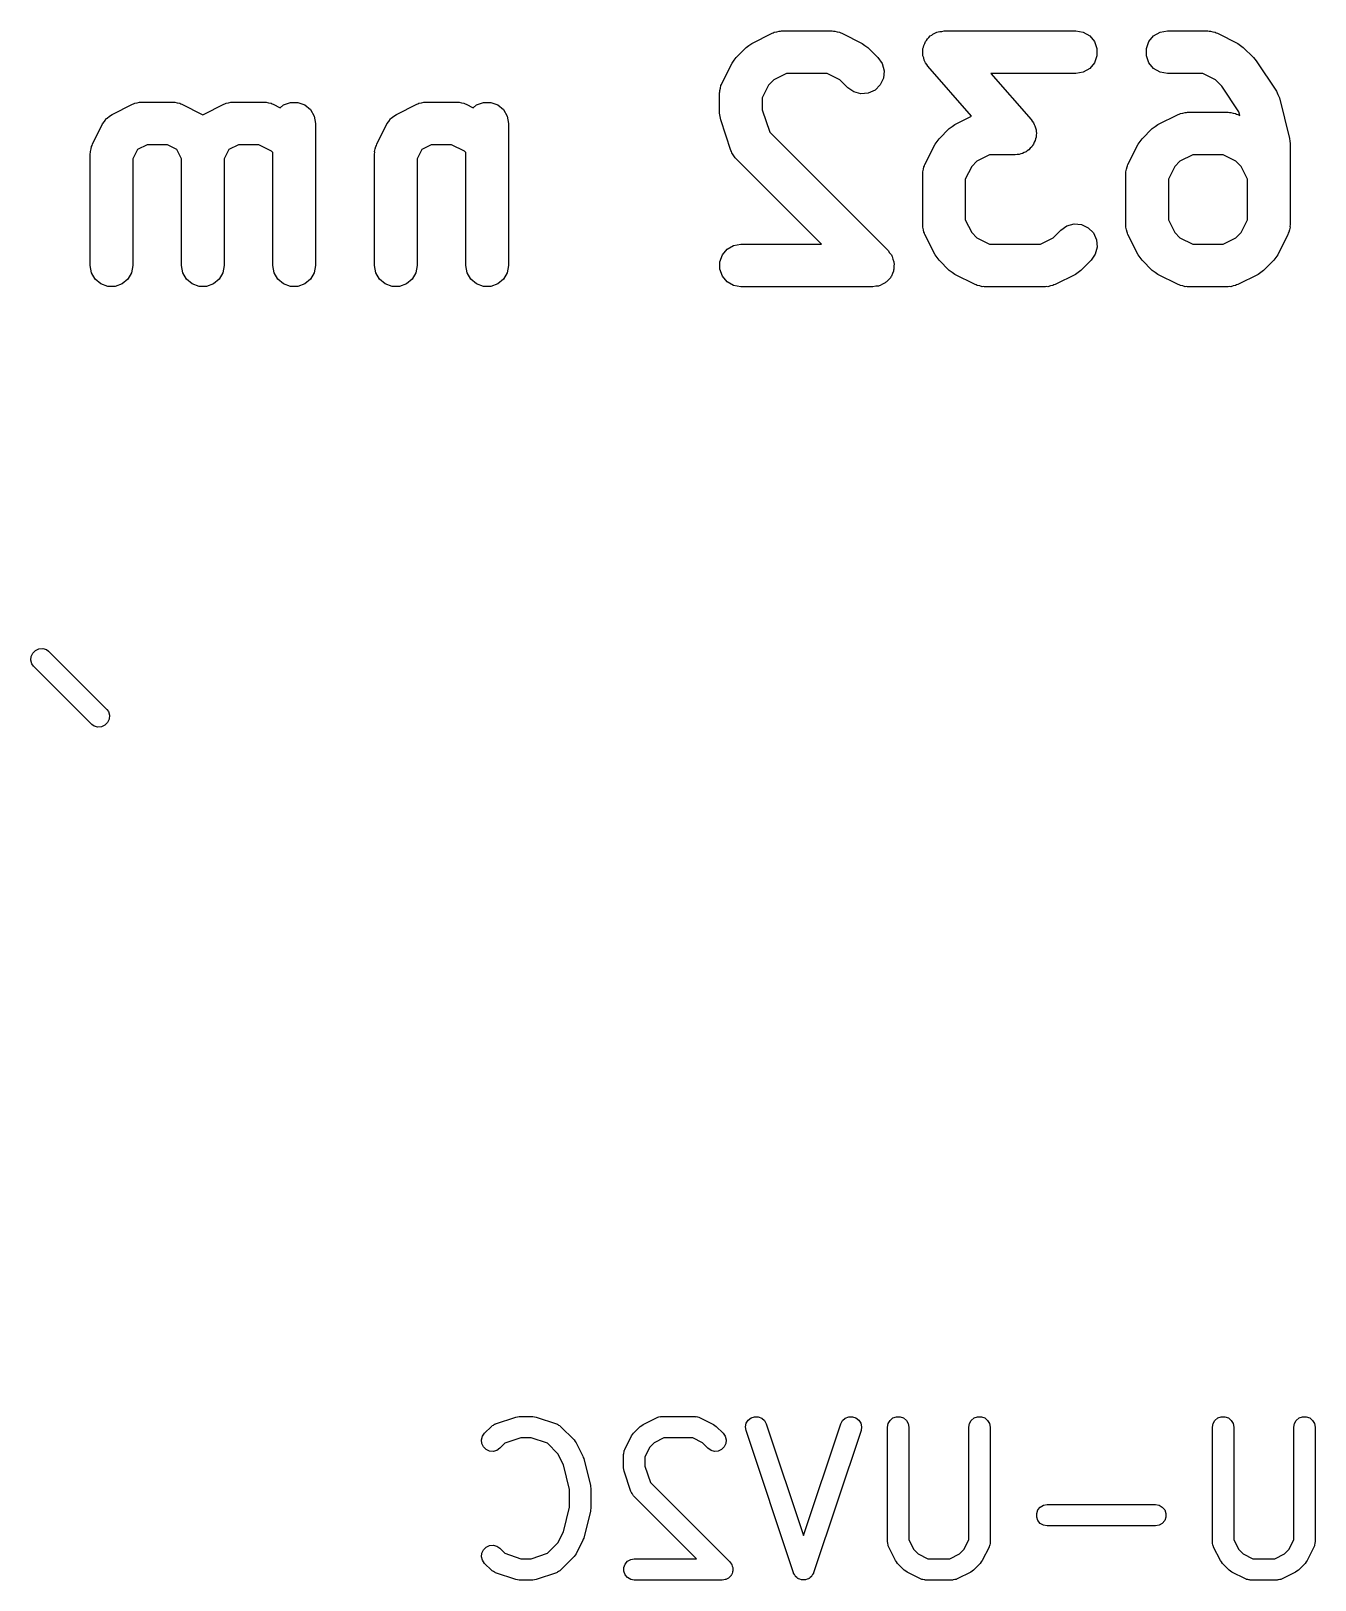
# Model space of a CAD drawing. Extents: x 0.6 to 53.4, y 0.6 to 44.7.
# Drawn here: x 31.82 to 40.86, y 12.67 to 23.57 of the extents above; entities that cross this region are included whole.
import ezdxf

# ---------------------------------------------------------------- set-up
doc = ezdxf.new("R2010")
doc.units = 0
doc.header["$MEASUREMENT"] = 0
doc.layers.add('BLACK', color=7, linetype='CONTINUOUS')

msp = doc.modelspace()

# ---------------------------------------------------------------- linework, layer by layer
at = {"layer": 'BLACK', "linetype": 'CONTINUOUS'}
for p, q in [((36.8951, 23.4842), (37.0379, 23.5556)), ((37.0379, 23.5556), (37.0462, 23.5581)), ((37.0462, 23.5581), (37.0537, 23.5624)), ((37.0537, 23.5624), (37.071, 23.5654)), ((37.071, 23.5654), (37.0878, 23.5704)), ((37.0878, 23.5704), (37.0965, 23.5699)), ((37.0965, 23.5699), (37.105, 23.5714)), ((37.105, 23.5714), (37.4621, 23.5714)), ((37.4621, 23.5714), (37.4707, 23.5699)), ((37.4707, 23.5699), (37.4793, 23.5704)), ((37.4793, 23.5704), (37.4961, 23.5654)), ((37.4961, 23.5654), (37.5134, 23.5624)), ((37.5134, 23.5624), (37.5209, 23.5581)), ((37.5209, 23.5581), (37.5292, 23.5556)), ((37.5292, 23.5556), (37.6721, 23.4842)), ((38.1514, 23.5363), (38.1615, 23.5421)), ((38.1615, 23.5421), (38.1702, 23.5498)), ((38.1702, 23.5498), (38.1839, 23.5551)), ((38.1839, 23.5551), (38.1966, 23.5624)), ((38.1966, 23.5624), (38.208, 23.5644)), ((38.208, 23.5644), (38.2188, 23.5686)), ((38.2188, 23.5686), (38.2334, 23.5689)), ((38.2334, 23.5689), (38.2479, 23.5714)), ((38.2479, 23.5714), (39.1764, 23.5714)), ((39.1764, 23.5714), (39.2277, 23.5624)), ((39.2277, 23.5624), (39.2728, 23.5363)), ((39.7229, 23.5363), (39.768, 23.5624)), ((39.768, 23.5624), (39.8193, 23.5714)), ((39.8193, 23.5714), (40.105, 23.5714)), ((40.105, 23.5714), (40.1135, 23.5699)), ((40.1135, 23.5699), (40.1221, 23.5704)), ((40.1221, 23.5704), (40.139, 23.5654)), ((40.139, 23.5654), (40.1563, 23.5624)), ((40.1563, 23.5624), (40.1638, 23.5581)), ((40.1638, 23.5581), (40.1721, 23.5556)), ((40.1721, 23.5556), (40.3149, 23.4842)), ((36.7846, 23.3846), (36.8561, 23.4561)), ((36.8561, 23.4561), (36.8758, 23.4698)), ((36.8758, 23.4698), (36.8951, 23.4842)), ((37.6721, 23.4842), (37.6914, 23.4698)), ((37.6914, 23.4698), (37.7111, 23.4561)), ((37.7111, 23.4561), (37.7825, 23.3846)), ((38.0979, 23.4183), (38.1001, 23.4328)), ((38.1001, 23.4475), (38.1041, 23.4584)), ((38.1001, 23.4328), (38.1001, 23.4475)), ((38.1041, 23.4584), (38.1059, 23.4698)), ((38.1059, 23.4698), (38.1129, 23.4827)), ((38.1129, 23.4827), (38.118, 23.4964)), ((38.118, 23.4964), (38.1254, 23.5053)), ((38.1254, 23.5053), (38.131, 23.5154)), ((38.131, 23.5154), (38.142, 23.5251)), ((38.142, 23.5251), (38.1514, 23.5363)), ((39.2728, 23.5363), (39.3063, 23.4964)), ((39.3063, 23.4964), (39.3241, 23.4475)), ((39.3241, 23.4475), (39.3241, 23.3954)), ((39.6716, 23.4475), (39.6894, 23.4964)), ((39.6716, 23.3954), (39.6716, 23.4475)), ((39.6894, 23.4964), (39.7229, 23.5363)), ((40.3149, 23.4842), (40.3342, 23.4699)), ((40.3342, 23.4699), (40.3539, 23.4561)), ((40.3539, 23.4561), (40.4254, 23.3846)), ((36.6851, 23.2028), (36.7565, 23.3457)), ((36.7565, 23.3457), (36.7709, 23.3649)), ((36.7709, 23.3649), (36.7846, 23.3846)), ((37.7825, 23.3846), (37.8124, 23.342)), ((37.8124, 23.342), (37.8259, 23.2916)), ((38.1001, 23.407), (38.0979, 23.4183)), ((38.1001, 23.3954), (38.1001, 23.407)), ((38.1051, 23.3816), (38.1001, 23.3954)), ((38.108, 23.3672), (38.1051, 23.3816)), ((38.114, 23.3573), (38.108, 23.3672)), ((38.118, 23.3464), (38.114, 23.3573)), ((38.1274, 23.3352), (38.118, 23.3464)), ((38.135, 23.3227), (38.1274, 23.3352)), ((39.3063, 23.3464), (39.2728, 23.3065)), ((39.3241, 23.3954), (39.3063, 23.3464)), ((39.6894, 23.3464), (39.6716, 23.3954)), ((39.7229, 23.3065), (39.6894, 23.3464)), ((40.4254, 23.3846), (40.4339, 23.3725)), ((40.4339, 23.3725), (40.4441, 23.3618)), ((40.4441, 23.3618), (40.587, 23.1475)), ((37.051, 23.2267), (37.014, 23.1897)), ((37.1404, 23.2714), (37.051, 23.2267)), ((37.4267, 23.2714), (37.1404, 23.2714)), ((37.5161, 23.2267), (37.4267, 23.2714)), ((37.5704, 23.1725), (37.5161, 23.2267)), ((37.8213, 23.2397), (37.7993, 23.1925)), ((37.8259, 23.2916), (37.8213, 23.2397)), ((38.4419, 22.9719), (38.135, 23.3227)), ((39.1764, 23.2714), (38.5784, 23.2714)), ((38.5784, 23.2714), (38.8607, 22.9488)), ((39.2277, 23.2805), (39.1764, 23.2714)), ((39.2728, 23.3065), (39.2277, 23.2805)), ((39.768, 23.2805), (39.7229, 23.3065)), ((39.8193, 23.2714), (39.768, 23.2805)), ((40.0696, 23.2714), (39.8193, 23.2714)), ((40.159, 23.2267), (40.0696, 23.2714)), ((40.2027, 23.183), (40.159, 23.2267)), ((36.6693, 23.1357), (36.6708, 23.1442)), ((36.6693, 22.9929), (36.6693, 23.1357)), ((36.6703, 23.1529), (36.6753, 23.1697)), ((36.6708, 23.1442), (36.6703, 23.1529)), ((36.6753, 23.1697), (36.6783, 23.187)), ((36.6783, 23.187), (36.6827, 23.1945)), ((36.6827, 23.1945), (36.6851, 23.2028)), ((37.014, 23.1897), (36.9693, 23.1003)), ((37.613, 23.1426), (37.5704, 23.1725)), ((37.6634, 23.1291), (37.613, 23.1426)), ((37.7153, 23.1337), (37.6634, 23.1291)), ((37.7625, 23.1557), (37.7153, 23.1337)), ((37.7993, 23.1925), (37.7625, 23.1557)), ((40.3229, 23.0027), (40.2027, 23.183)), ((40.587, 23.1475), (40.5972, 23.124)), ((40.5972, 23.124), (40.6077, 23.1007)), ((32.3951, 22.9842), (32.5379, 23.0556)), ((32.5379, 23.0556), (32.5462, 23.0581)), ((32.5462, 23.0581), (32.5537, 23.0624)), ((32.5537, 23.0624), (32.571, 23.0654)), ((32.571, 23.0654), (32.5878, 23.0704)), ((32.5878, 23.0704), (32.5965, 23.0699)), ((32.5965, 23.0699), (32.605, 23.0714)), ((32.605, 23.0714), (32.8193, 23.0714)), ((32.8193, 23.0714), (32.8278, 23.0699)), ((32.8278, 23.0699), (32.8364, 23.0704)), ((32.8364, 23.0704), (32.8533, 23.0654)), ((32.8533, 23.0654), (32.8706, 23.0624)), ((32.8706, 23.0624), (32.8781, 23.0581)), ((32.8781, 23.0581), (32.8864, 23.0556)), ((32.8864, 23.0556), (33.0292, 22.9842)), ((33.0379, 22.9842), (33.1808, 23.0556)), ((33.1808, 23.0556), (33.1891, 23.0581)), ((33.1891, 23.0581), (33.1966, 23.0624)), ((33.1966, 23.0624), (33.2139, 23.0654)), ((33.2139, 23.0654), (33.2307, 23.0704)), ((33.2307, 23.0704), (33.2393, 23.0699)), ((33.2393, 23.0699), (33.2479, 23.0714)), ((33.2479, 23.0714), (33.4621, 23.0714)), ((33.4621, 23.0714), (33.4707, 23.0699)), ((33.4707, 23.0699), (33.4793, 23.0704)), ((33.4793, 23.0704), (33.4961, 23.0654)), ((33.4961, 23.0654), (33.5134, 23.0624)), ((33.5134, 23.0624), (33.5209, 23.0581)), ((33.5209, 23.0581), (33.5292, 23.0556)), ((33.5292, 23.0556), (33.5776, 23.0314)), ((33.5776, 23.0314), (33.6014, 23.0513)), ((33.6014, 23.0513), (33.6504, 23.0692)), ((33.6504, 23.0692), (33.7025, 23.0692)), ((33.7025, 23.0692), (33.7514, 23.0513)), ((33.7514, 23.0513), (33.7913, 23.0178)), ((33.7913, 23.0178), (33.8174, 22.9727)), ((34.3951, 22.9842), (34.5379, 23.0556)), ((34.5379, 23.0556), (34.5462, 23.0581)), ((34.5462, 23.0581), (34.5537, 23.0624)), ((34.5537, 23.0624), (34.571, 23.0654)), ((34.571, 23.0654), (34.5878, 23.0704)), ((34.5878, 23.0704), (34.5965, 23.0699)), ((34.5965, 23.0699), (34.605, 23.0714)), ((34.605, 23.0714), (34.8193, 23.0714)), ((34.8193, 23.0714), (34.8278, 23.0699)), ((34.8278, 23.0699), (34.8364, 23.0704)), ((34.8364, 23.0704), (34.8533, 23.0654)), ((34.8533, 23.0654), (34.8706, 23.0624)), ((34.8706, 23.0624), (34.8781, 23.0581)), ((34.8781, 23.0581), (34.8864, 23.0556)), ((34.8864, 23.0556), (34.9348, 23.0314)), ((34.9348, 23.0314), (34.9586, 23.0513)), ((34.9586, 23.0513), (35.0075, 23.0692)), ((35.0075, 23.0692), (35.0596, 23.0692)), ((35.0596, 23.0692), (35.1086, 23.0513)), ((35.1086, 23.0513), (35.1485, 23.0178)), ((35.1485, 23.0178), (35.1745, 22.9727)), ((36.9693, 23.1003), (36.9693, 23.0172)), ((36.9693, 23.0172), (37.0218, 22.8596)), ((39.9281, 22.994), (39.945, 22.999)), ((39.945, 22.999), (39.9536, 22.9985)), ((39.9536, 22.9985), (39.9621, 23)), ((39.9621, 23), (40.2479, 23)), ((40.2479, 23), (40.2564, 22.9985)), ((40.2564, 22.9985), (40.265, 22.999)), ((40.265, 22.999), (40.2819, 22.994)), ((40.3294, 22.977), (40.3229, 23.0027)), ((40.6077, 23.1007), (40.6791, 22.815)), ((32.2565, 22.7742), (32.328, 22.9171)), ((32.328, 22.9171), (32.3411, 22.9348)), ((32.3411, 22.9348), (32.3532, 22.9531)), ((32.3532, 22.9531), (32.3565, 22.9556)), ((32.3565, 22.9556), (32.359, 22.9589)), ((32.359, 22.9589), (32.3774, 22.9711)), ((32.3774, 22.9711), (32.3951, 22.9842)), ((33.0292, 22.9842), (33.0336, 22.9809)), ((33.0336, 22.9809), (33.0379, 22.9842)), ((33.8174, 22.9727), (33.8264, 22.9214)), ((33.8264, 22.9214), (33.8264, 21.9214)), ((34.2565, 22.7742), (34.328, 22.9171)), ((34.328, 22.9171), (34.3411, 22.9348)), ((34.3411, 22.9348), (34.3532, 22.9531)), ((34.3532, 22.9531), (34.3565, 22.9556)), ((34.3565, 22.9556), (34.359, 22.9589)), ((34.359, 22.9589), (34.3774, 22.9711)), ((34.3774, 22.9711), (34.3951, 22.9842)), ((35.1745, 22.9727), (35.1836, 22.9214)), ((35.1836, 22.9214), (35.1836, 21.9214)), ((36.6735, 22.9692), (36.6693, 22.9929)), ((36.677, 22.9454), (36.6735, 22.9692)), ((36.7484, 22.7311), (36.677, 22.9454)), ((38.2846, 22.8846), (38.3043, 22.8984)), ((38.3043, 22.8984), (38.3236, 22.9127)), ((38.3236, 22.9127), (38.4419, 22.9719)), ((38.8607, 22.9488), (38.8683, 22.9362)), ((38.8683, 22.9362), (38.8778, 22.925)), ((38.8778, 22.925), (38.8817, 22.9141)), ((38.8817, 22.9141), (38.8877, 22.9042)), ((38.8877, 22.9042), (38.8906, 22.8898)), ((38.8906, 22.8898), (38.8956, 22.876)), ((39.7132, 22.8846), (39.7329, 22.8984)), ((39.7329, 22.8984), (39.7522, 22.9127)), ((39.7522, 22.9127), (39.8951, 22.9842)), ((39.8951, 22.9842), (39.9033, 22.9866)), ((39.9033, 22.9866), (39.9108, 22.991)), ((39.9108, 22.991), (39.9281, 22.994)), ((40.2819, 22.994), (40.2992, 22.991)), ((40.2992, 22.991), (40.3066, 22.9866)), ((40.3066, 22.9866), (40.3149, 22.9842)), ((40.3149, 22.9842), (40.3294, 22.977)), ((37.0218, 22.8596), (37.8539, 22.0275)), ((38.1851, 22.7742), (38.1994, 22.7935)), ((38.1994, 22.7935), (38.2132, 22.8132)), ((38.2132, 22.8132), (38.2846, 22.8846)), ((38.8828, 22.7888), (38.8778, 22.775)), ((38.8898, 22.8016), (38.8828, 22.7888)), ((38.8916, 22.8131), (38.8898, 22.8016)), ((38.8956, 22.824), (38.8916, 22.8131)), ((38.8956, 22.876), (38.8956, 22.8645)), ((38.8956, 22.8645), (38.8978, 22.8531)), ((38.8978, 22.8531), (38.8956, 22.8386)), ((38.8956, 22.8386), (38.8956, 22.824)), ((39.6137, 22.7742), (39.628, 22.7935)), ((39.628, 22.7935), (39.6418, 22.8132)), ((39.6418, 22.8132), (39.7132, 22.8846)), ((40.6791, 22.815), (40.6804, 22.7966)), ((40.6804, 22.7966), (40.6836, 22.7786)), ((40.6836, 22.7786), (40.6836, 22.2071)), ((32.2407, 22.7071), (32.2422, 22.7157)), ((32.2407, 21.9214), (32.2407, 22.7071)), ((32.2417, 22.7243), (32.2467, 22.7411)), ((32.2422, 22.7157), (32.2417, 22.7243)), ((32.2467, 22.7411), (32.2498, 22.7584)), ((32.2498, 22.7584), (32.2541, 22.7659)), ((32.2541, 22.7659), (32.2565, 22.7742)), ((32.5739, 22.7382), (32.5407, 22.6717)), ((32.5407, 22.6717), (32.5407, 21.9214)), ((32.6404, 22.7714), (32.5739, 22.7382)), ((32.7839, 22.7714), (32.6404, 22.7714)), ((32.8503, 22.7382), (32.7839, 22.7714)), ((32.8836, 22.6717), (32.8503, 22.7382)), ((32.8836, 21.9214), (32.8836, 22.6717)), ((33.2168, 22.7382), (33.1836, 22.6717)), ((33.1836, 22.6717), (33.1836, 21.9214)), ((33.2833, 22.7714), (33.2168, 22.7382)), ((33.4267, 22.7714), (33.2833, 22.7714)), ((33.5161, 22.7267), (33.4267, 22.7714)), ((33.5264, 22.7164), (33.5161, 22.7267)), ((33.5264, 21.9214), (33.5264, 22.7164)), ((34.2407, 22.7071), (34.2422, 22.7157)), ((34.2407, 21.9214), (34.2407, 22.7071)), ((34.2417, 22.7243), (34.2467, 22.7411)), ((34.2422, 22.7157), (34.2417, 22.7243)), ((34.2467, 22.7411), (34.2498, 22.7584)), ((34.2498, 22.7584), (34.2541, 22.7659)), ((34.2541, 22.7659), (34.2565, 22.7742)), ((34.5739, 22.7382), (34.5407, 22.6717)), ((34.5407, 22.6717), (34.5407, 21.9214)), ((34.6404, 22.7714), (34.5739, 22.7382)), ((34.7839, 22.7714), (34.6404, 22.7714)), ((34.8733, 22.7267), (34.7839, 22.7714)), ((34.8836, 22.7164), (34.8733, 22.7267)), ((34.8836, 21.9214), (34.8836, 22.7164)), ((36.7525, 22.7235), (36.7484, 22.7311)), ((36.7548, 22.7152), (36.7525, 22.7235)), ((36.7648, 22.7008), (36.7548, 22.7152)), ((36.7732, 22.6853), (36.7648, 22.7008)), ((36.7797, 22.6796), (36.7732, 22.6853)), ((36.7846, 22.6725), (36.7797, 22.6796)), ((37.3857, 22.0714), (36.7846, 22.6725)), ((38.1137, 22.6314), (38.1851, 22.7742)), ((38.569, 22.7), (38.4796, 22.6553)), ((38.7479, 22.7), (38.569, 22.7)), ((38.7623, 22.7025), (38.7479, 22.7)), ((38.777, 22.7028), (38.7623, 22.7025)), ((38.7878, 22.707), (38.777, 22.7028)), ((38.7992, 22.709), (38.7878, 22.707)), ((38.8119, 22.7164), (38.7992, 22.709)), ((38.8255, 22.7217), (38.8119, 22.7164)), ((38.8342, 22.7293), (38.8255, 22.7217)), ((38.8443, 22.7351), (38.8342, 22.7293)), ((38.8537, 22.7463), (38.8443, 22.7351)), ((38.8647, 22.756), (38.8537, 22.7463)), ((38.8703, 22.7661), (38.8647, 22.756)), ((38.8778, 22.775), (38.8703, 22.7661)), ((39.5423, 22.6314), (39.6137, 22.7742)), ((39.9976, 22.7), (39.9081, 22.6553)), ((40.2124, 22.7), (39.9976, 22.7)), ((40.3019, 22.6553), (40.2124, 22.7)), ((38.0979, 22.5643), (38.0994, 22.5728)), ((38.0979, 22.2071), (38.0979, 22.5643)), ((38.0988, 22.5814), (38.1039, 22.5983)), ((38.0994, 22.5728), (38.0988, 22.5814)), ((38.1039, 22.5983), (38.1069, 22.6156)), ((38.1069, 22.6156), (38.1112, 22.6231)), ((38.1112, 22.6231), (38.1137, 22.6314)), ((38.4426, 22.6183), (38.3979, 22.5289)), ((38.4796, 22.6553), (38.4426, 22.6183)), ((39.5264, 22.5643), (39.5279, 22.5728)), ((39.5264, 22.2071), (39.5264, 22.5643)), ((39.5274, 22.5814), (39.5324, 22.5983)), ((39.5279, 22.5728), (39.5274, 22.5814)), ((39.5324, 22.5983), (39.5355, 22.6156)), ((39.5355, 22.6156), (39.5398, 22.6231)), ((39.5398, 22.6231), (39.5423, 22.6314)), ((39.8711, 22.6183), (39.8264, 22.5289)), ((39.9081, 22.6553), (39.8711, 22.6183)), ((40.3389, 22.6183), (40.3019, 22.6553)), ((40.3836, 22.5289), (40.3389, 22.6183)), ((38.3979, 22.5289), (38.3979, 22.2426)), ((39.8264, 22.5289), (39.8264, 22.2426)), ((40.3836, 22.2426), (40.3836, 22.5289)), ((38.3979, 22.2426), (38.4426, 22.1531)), ((39.8264, 22.2426), (39.8711, 22.1531)), ((40.3389, 22.1531), (40.3836, 22.2426)), ((38.0994, 22.1986), (38.0979, 22.2071)), ((38.0988, 22.19), (38.0994, 22.1986)), ((38.1039, 22.1731), (38.0988, 22.19)), ((38.1069, 22.1558), (38.1039, 22.1731)), ((38.1112, 22.1484), (38.1069, 22.1558)), ((38.1137, 22.1401), (38.1112, 22.1484)), ((38.1851, 21.9972), (38.1137, 22.1401)), ((38.4426, 22.1531), (38.4796, 22.1161)), ((39.0161, 22.1161), (39.0704, 22.1704)), ((39.0704, 22.1704), (39.113, 22.2002)), ((39.113, 22.2002), (39.1634, 22.2137)), ((39.1634, 22.2137), (39.2153, 22.2092)), ((39.2153, 22.2092), (39.2625, 22.1872)), ((39.2625, 22.1872), (39.2993, 22.1503)), ((39.2993, 22.1503), (39.3213, 22.1031)), ((39.5279, 22.1986), (39.5264, 22.2071)), ((39.5274, 22.19), (39.5279, 22.1986)), ((39.5324, 22.1731), (39.5274, 22.19)), ((39.5355, 22.1558), (39.5324, 22.1731)), ((39.5398, 22.1483), (39.5355, 22.1558)), ((39.5423, 22.1401), (39.5398, 22.1483)), ((39.6137, 21.9972), (39.5423, 22.1401)), ((39.8711, 22.1531), (39.9081, 22.1161)), ((40.3019, 22.1161), (40.3389, 22.1531)), ((40.6677, 22.1401), (40.5963, 21.9972)), ((40.6702, 22.1484), (40.6677, 22.1401)), ((40.6745, 22.1558), (40.6702, 22.1484)), ((40.6776, 22.1731), (40.6745, 22.1558)), ((40.6826, 22.19), (40.6776, 22.1731)), ((40.6836, 22.2071), (40.6821, 22.1986)), ((40.6821, 22.1986), (40.6826, 22.19)), ((36.6894, 21.9964), (36.7229, 22.0363)), ((36.7229, 22.0363), (36.768, 22.0624)), ((36.768, 22.0624), (36.8193, 22.0714)), ((36.8193, 22.0714), (37.3857, 22.0714)), ((37.8539, 22.0275), (37.8652, 22.0114)), ((38.4796, 22.1161), (38.569, 22.0714)), ((38.569, 22.0714), (38.9267, 22.0714)), ((38.9267, 22.0714), (39.0161, 22.1161)), ((39.3259, 22.0512), (39.3124, 22.0009)), ((39.3213, 22.1031), (39.3259, 22.0512)), ((39.9081, 22.1161), (39.9976, 22.0714)), ((39.9976, 22.0714), (40.2124, 22.0714)), ((40.2124, 22.0714), (40.3019, 22.1161)), ((32.2498, 21.8701), (32.2407, 21.9214)), ((32.5407, 21.9214), (32.5317, 21.8701)), ((32.8926, 21.8701), (32.8836, 21.9214)), ((33.1836, 21.9214), (33.1745, 21.8701)), ((33.5355, 21.8701), (33.5264, 21.9214)), ((33.8264, 21.9214), (33.8174, 21.8701)), ((34.2498, 21.8701), (34.2407, 21.9214)), ((34.5407, 21.9214), (34.5317, 21.8701)), ((34.8926, 21.8701), (34.8836, 21.9214)), ((35.1836, 21.9214), (35.1745, 21.8701)), ((36.6716, 21.9475), (36.6894, 21.9964)), ((36.6716, 21.8954), (36.6716, 21.9475)), ((37.8652, 22.0114), (37.8778, 21.9964)), ((37.8778, 21.9964), (37.88, 21.9902)), ((37.88, 21.9902), (37.8838, 21.9848)), ((37.8838, 21.9848), (37.8889, 21.9659)), ((37.8889, 21.9659), (37.8956, 21.9475)), ((37.8956, 21.9475), (37.8956, 21.9409)), ((37.8956, 21.9409), (37.8973, 21.9345)), ((37.8973, 21.9345), (37.8956, 21.915)), ((37.8956, 21.915), (37.8956, 21.8954)), ((38.1994, 21.9779), (38.1851, 21.9972)), ((38.2132, 21.9582), (38.1994, 21.9779)), ((38.2846, 21.8868), (38.2132, 21.9582)), ((39.2825, 21.9582), (39.2111, 21.8868)), ((39.3124, 22.0009), (39.2825, 21.9582)), ((39.628, 21.9779), (39.6137, 21.9972)), ((39.6418, 21.9582), (39.628, 21.9779)), ((39.7132, 21.8868), (39.6418, 21.9582)), ((40.5682, 21.9582), (40.4968, 21.8868)), ((40.582, 21.9779), (40.5682, 21.9582)), ((40.5963, 21.9972), (40.582, 21.9779)), ((32.2758, 21.825), (32.2498, 21.8701)), ((32.3157, 21.7915), (32.2758, 21.825)), ((32.5056, 21.825), (32.4657, 21.7915)), ((32.5317, 21.8701), (32.5056, 21.825)), ((32.9187, 21.825), (32.8926, 21.8701)), ((32.9586, 21.7915), (32.9187, 21.825)), ((33.1485, 21.825), (33.1086, 21.7915)), ((33.1745, 21.8701), (33.1485, 21.825)), ((33.5615, 21.825), (33.5355, 21.8701)), ((33.6014, 21.7915), (33.5615, 21.825)), ((33.7913, 21.825), (33.7514, 21.7915)), ((33.8174, 21.8701), (33.7913, 21.825)), ((34.2758, 21.825), (34.2498, 21.8701)), ((34.3157, 21.7915), (34.2758, 21.825)), ((34.5056, 21.825), (34.4657, 21.7915)), ((34.5317, 21.8701), (34.5056, 21.825)), ((34.9187, 21.825), (34.8926, 21.8701)), ((34.9586, 21.7915), (34.9187, 21.825)), ((35.1485, 21.825), (35.1086, 21.7915)), ((35.1745, 21.8701), (35.1485, 21.825)), ((36.6894, 21.8464), (36.6716, 21.8954)), ((36.7229, 21.8065), (36.6894, 21.8464)), ((36.768, 21.7805), (36.7229, 21.8065)), ((37.8339, 21.7986), (37.8161, 21.7903)), ((37.8386, 21.8032), (37.8339, 21.7986)), ((37.8443, 21.8065), (37.8386, 21.8032)), ((37.8569, 21.8215), (37.8443, 21.8065)), ((37.8707, 21.8354), (37.8569, 21.8215)), ((37.8735, 21.8414), (37.8707, 21.8354)), ((37.8778, 21.8464), (37.8735, 21.8414)), ((37.8845, 21.8648), (37.8778, 21.8464)), ((37.8927, 21.8826), (37.8845, 21.8648)), ((37.8933, 21.8892), (37.8927, 21.8826)), ((37.8956, 21.8954), (37.8933, 21.8892)), ((38.3043, 21.873), (38.2846, 21.8868)), ((38.3236, 21.8587), (38.3043, 21.873)), ((38.4665, 21.7873), (38.3236, 21.8587)), ((39.1721, 21.8587), (39.0292, 21.7873)), ((39.1914, 21.873), (39.1721, 21.8587)), ((39.2111, 21.8868), (39.1914, 21.873)), ((39.7329, 21.873), (39.7132, 21.8868)), ((39.7522, 21.8587), (39.7329, 21.873)), ((39.8951, 21.7873), (39.7522, 21.8587)), ((40.4578, 21.8587), (40.3149, 21.7873)), ((40.4771, 21.873), (40.4578, 21.8587)), ((40.4968, 21.8868), (40.4771, 21.873)), ((32.3647, 21.7737), (32.3157, 21.7915)), ((32.4168, 21.7737), (32.3647, 21.7737)), ((32.4657, 21.7915), (32.4168, 21.7737)), ((33.0075, 21.7737), (32.9586, 21.7915)), ((33.0596, 21.7737), (33.0075, 21.7737)), ((33.1086, 21.7915), (33.0596, 21.7737)), ((33.6504, 21.7737), (33.6014, 21.7915)), ((33.7025, 21.7737), (33.6504, 21.7737)), ((33.7514, 21.7915), (33.7025, 21.7737)), ((34.3647, 21.7737), (34.3157, 21.7915)), ((34.4168, 21.7737), (34.3647, 21.7737)), ((34.4657, 21.7915), (34.4168, 21.7737)), ((35.0075, 21.7737), (34.9586, 21.7915)), ((35.0596, 21.7737), (35.0075, 21.7737)), ((35.1086, 21.7915), (35.0596, 21.7737)), ((36.8193, 21.7714), (36.768, 21.7805)), ((37.7479, 21.7714), (36.8193, 21.7714)), ((37.7672, 21.7748), (37.7479, 21.7714)), ((37.7867, 21.7765), (37.7672, 21.7748)), ((37.7927, 21.7793), (37.7867, 21.7765)), ((37.7992, 21.7805), (37.7927, 21.7793)), ((37.8161, 21.7903), (37.7992, 21.7805)), ((38.4748, 21.7848), (38.4665, 21.7873)), ((38.4823, 21.7805), (38.4748, 21.7848)), ((38.4996, 21.7774), (38.4823, 21.7805)), ((38.5164, 21.7724), (38.4996, 21.7774)), ((38.5251, 21.7729), (38.5164, 21.7724)), ((38.5336, 21.7714), (38.5251, 21.7729)), ((38.9621, 21.7714), (38.5336, 21.7714)), ((38.9707, 21.7729), (38.9621, 21.7714)), ((38.9793, 21.7724), (38.9707, 21.7729)), ((38.9961, 21.7774), (38.9793, 21.7724)), ((39.0134, 21.7805), (38.9961, 21.7774)), ((39.0209, 21.7848), (39.0134, 21.7805)), ((39.0292, 21.7873), (39.0209, 21.7848)), ((39.9033, 21.7848), (39.8951, 21.7873)), ((39.9108, 21.7805), (39.9033, 21.7848)), ((39.9281, 21.7774), (39.9108, 21.7805)), ((39.945, 21.7724), (39.9281, 21.7774)), ((39.9536, 21.7729), (39.945, 21.7724)), ((39.9621, 21.7714), (39.9536, 21.7729)), ((40.2479, 21.7714), (39.9621, 21.7714)), ((40.2564, 21.7729), (40.2479, 21.7714)), ((40.265, 21.7724), (40.2564, 21.7729)), ((40.2818, 21.7774), (40.265, 21.7724)), ((40.2992, 21.7805), (40.2818, 21.7774)), ((40.3067, 21.7848), (40.2992, 21.7805)), ((40.3149, 21.7873), (40.3067, 21.7848)), ((31.8264, 19.1697), (31.8376, 19.1937)), ((31.8376, 19.1937), (31.8563, 19.2124)), ((31.8563, 19.2124), (31.8803, 19.2236)), ((31.8803, 19.2236), (31.9066, 19.2259)), ((31.9066, 19.2259), (31.9322, 19.219)), ((31.9322, 19.219), (31.9484, 19.2077)), ((31.9484, 19.2077), (32.3577, 18.7984)), ((31.8241, 19.1434), (31.8264, 19.1697)), ((31.831, 19.1178), (31.8241, 19.1434)), ((31.8423, 19.1016), (31.831, 19.1178)), ((32.2516, 18.6923), (31.8423, 19.1016)), ((32.3577, 18.7984), (32.369, 18.7822)), ((32.369, 18.7822), (32.3759, 18.7566)), ((32.3759, 18.7566), (32.3736, 18.7303)), ((32.2678, 18.681), (32.2516, 18.6923)), ((32.2934, 18.6741), (32.2678, 18.681)), ((32.3197, 18.6764), (32.2934, 18.6741)), ((32.3437, 18.6876), (32.3197, 18.6764)), ((32.3624, 18.7063), (32.3437, 18.6876)), ((32.3736, 18.7303), (32.3624, 18.7063)), ((35.016, 13.7054), (35.0636, 13.753)), ((35.0636, 13.753), (35.0672, 13.7555)), ((35.0672, 13.7555), (35.07, 13.7587)), ((35.07, 13.7587), (35.0778, 13.7629)), ((35.0778, 13.7629), (35.085, 13.768)), ((35.085, 13.768), (35.0891, 13.7691)), ((35.0891, 13.7691), (35.0929, 13.7712)), ((35.0929, 13.7712), (35.2358, 13.8188)), ((35.2358, 13.8188), (35.2477, 13.8205)), ((35.2477, 13.8205), (35.2595, 13.8226)), ((35.2595, 13.8226), (35.3548, 13.8226)), ((35.3548, 13.8226), (35.3666, 13.8205)), ((35.3666, 13.8205), (35.3785, 13.8188)), ((35.3785, 13.8188), (35.5213, 13.7712)), ((35.5213, 13.7712), (35.5251, 13.7691)), ((35.5251, 13.7691), (35.5293, 13.768)), ((35.5293, 13.768), (35.5365, 13.7629)), ((35.5365, 13.7629), (35.5442, 13.7587)), ((35.5442, 13.7587), (35.5471, 13.7555)), ((35.5471, 13.7555), (35.5507, 13.753)), ((35.5507, 13.753), (35.6459, 13.6578)), ((36.0636, 13.7054), (36.1113, 13.753)), ((36.1113, 13.753), (36.1211, 13.7599)), ((36.1211, 13.7599), (36.1307, 13.7671)), ((36.1307, 13.7671), (36.226, 13.8147)), ((36.226, 13.8147), (36.2301, 13.8159)), ((36.2301, 13.8159), (36.2339, 13.8181)), ((36.2339, 13.8181), (36.2425, 13.8196)), ((36.2425, 13.8196), (36.2509, 13.8221)), ((36.2509, 13.8221), (36.2553, 13.8219)), ((36.2553, 13.8219), (36.2595, 13.8226)), ((36.2595, 13.8226), (36.4976, 13.8226)), ((36.4976, 13.8226), (36.5019, 13.8219)), ((36.5019, 13.8219), (36.5062, 13.8221)), ((36.5062, 13.8221), (36.5146, 13.8196)), ((36.5146, 13.8196), (36.5233, 13.8181)), ((36.5233, 13.8181), (36.527, 13.8159)), ((36.527, 13.8159), (36.5312, 13.8147)), ((36.5312, 13.8147), (36.6264, 13.7671)), ((36.6264, 13.7671), (36.6361, 13.7599)), ((36.6361, 13.7599), (36.6459, 13.753)), ((36.6459, 13.753), (36.6935, 13.7054)), ((36.8512, 13.7497), (36.8564, 13.7752)), ((36.855, 13.7239), (36.8512, 13.7497)), ((36.8564, 13.7752), (36.8701, 13.7974)), ((36.8701, 13.7974), (36.8905, 13.8136)), ((36.8905, 13.8136), (36.9152, 13.8218)), ((36.9152, 13.8218), (36.9412, 13.8211)), ((36.9412, 13.8211), (36.9654, 13.8115)), ((36.9654, 13.8115), (36.9849, 13.7942)), ((36.9849, 13.7942), (36.9973, 13.7713)), ((36.9973, 13.7713), (37.2595, 12.9848)), ((37.2595, 12.9848), (37.5217, 13.7713)), ((37.5217, 13.7713), (37.5341, 13.7942)), ((37.5341, 13.7942), (37.5536, 13.8115)), ((37.5536, 13.8115), (37.5778, 13.8211)), ((37.5778, 13.8211), (37.6039, 13.8218)), ((37.6039, 13.8218), (37.6286, 13.8136)), ((37.6286, 13.8136), (37.649, 13.7974)), ((37.649, 13.7974), (37.6626, 13.7752)), ((37.6626, 13.7752), (37.6678, 13.7497)), ((37.6678, 13.7497), (37.664, 13.7239)), ((37.8512, 13.7476), (37.8557, 13.7733)), ((37.8512, 12.9381), (37.8512, 13.7476)), ((37.8557, 13.7733), (37.8687, 13.7958)), ((37.8687, 13.7958), (37.8887, 13.8126)), ((37.8887, 13.8126), (37.9132, 13.8215)), ((37.9132, 13.8215), (37.9392, 13.8215)), ((37.9392, 13.8215), (37.9637, 13.8126)), ((37.9637, 13.8126), (37.9836, 13.7958)), ((37.9836, 13.7958), (37.9967, 13.7733)), ((37.9967, 13.7733), (38.0012, 13.7476)), ((38.0012, 13.7476), (38.0012, 12.9558)), ((38.4226, 13.7476), (38.4271, 13.7733)), ((38.4226, 12.9558), (38.4226, 13.7476)), ((38.4271, 13.7733), (38.4402, 13.7958)), ((38.4402, 13.7958), (38.4601, 13.8126)), ((38.4601, 13.8126), (38.4846, 13.8215)), ((38.4846, 13.8215), (38.5106, 13.8215)), ((38.5106, 13.8215), (38.5351, 13.8126)), ((38.5351, 13.8126), (38.5551, 13.7958)), ((38.5551, 13.7958), (38.5681, 13.7733)), ((38.5681, 13.7733), (38.5726, 13.7476)), ((38.5726, 13.7476), (38.5726, 12.9381)), ((40.1369, 13.7476), (40.1414, 13.7733)), ((40.1369, 12.9381), (40.1369, 13.7476)), ((40.1414, 13.7733), (40.1545, 13.7958)), ((40.1545, 13.7958), (40.1744, 13.8126)), ((40.1744, 13.8126), (40.1989, 13.8215)), ((40.1989, 13.8215), (40.2249, 13.8215)), ((40.2249, 13.8215), (40.2494, 13.8126)), ((40.2494, 13.8126), (40.2694, 13.7958)), ((40.2694, 13.7958), (40.2824, 13.7733)), ((40.2824, 13.7733), (40.2869, 13.7476)), ((40.2869, 13.7476), (40.2869, 12.9558)), ((40.7083, 13.7476), (40.7129, 13.7733)), ((40.7083, 12.9558), (40.7083, 13.7476)), ((40.7129, 13.7733), (40.7259, 13.7958)), ((40.7259, 13.7958), (40.7458, 13.8126)), ((40.7458, 13.8126), (40.7703, 13.8215)), ((40.7703, 13.8215), (40.7964, 13.8215)), ((40.7964, 13.8215), (40.8208, 13.8126)), ((40.8208, 13.8126), (40.8408, 13.7958)), ((40.8408, 13.7958), (40.8538, 13.7733)), ((40.8538, 13.7733), (40.8583, 13.7476)), ((40.8583, 13.7476), (40.8583, 12.9381)), ((34.9943, 13.6589), (35.0011, 13.6841)), ((34.9966, 13.633), (34.9943, 13.6589)), ((35.0076, 13.6094), (34.9966, 13.633)), ((35.0011, 13.6841), (35.016, 13.7054)), ((35.1572, 13.6344), (35.1221, 13.5993)), ((35.2717, 13.6726), (35.1572, 13.6344)), ((35.3426, 13.6726), (35.2717, 13.6726)), ((35.4571, 13.6344), (35.3426, 13.6726)), ((35.5312, 13.5603), (35.4571, 13.6344)), ((35.6459, 13.6578), (35.6528, 13.6479)), ((35.6528, 13.6479), (35.6599, 13.6383)), ((35.6599, 13.6383), (35.7076, 13.5431)), ((36.002, 13.5907), (36.0496, 13.6859)), ((36.0496, 13.6859), (36.0567, 13.6956)), ((36.0567, 13.6956), (36.0636, 13.7054)), ((36.2087, 13.6384), (36.1783, 13.608)), ((36.2772, 13.6726), (36.2087, 13.6384)), ((36.4799, 13.6726), (36.2772, 13.6726)), ((36.5484, 13.6384), (36.4799, 13.6726)), ((36.5874, 13.5993), (36.5484, 13.6384)), ((36.6935, 13.7054), (36.7084, 13.6841)), ((36.7129, 13.633), (36.7019, 13.6094)), ((36.7084, 13.6841), (36.7152, 13.6589)), ((36.7152, 13.6589), (36.7129, 13.633)), ((37.1884, 12.7239), (36.855, 13.7239)), ((37.664, 13.7239), (37.3307, 12.7239)), ((35.026, 13.5909), (35.0076, 13.6094)), ((35.0496, 13.5799), (35.026, 13.5909)), ((35.0756, 13.5777), (35.0496, 13.5799)), ((35.1007, 13.5844), (35.0756, 13.5777)), ((35.1221, 13.5993), (35.1007, 13.5844)), ((35.5697, 13.4833), (35.5312, 13.5603)), ((35.7076, 13.5431), (35.7099, 13.5352)), ((35.7099, 13.5352), (35.7132, 13.5277)), ((35.7132, 13.5277), (35.7609, 13.3372)), ((35.994, 13.5571), (35.9948, 13.5614)), ((35.994, 13.4619), (35.994, 13.5571)), ((35.9945, 13.5657), (35.997, 13.5741)), ((35.9948, 13.5614), (35.9945, 13.5657)), ((35.997, 13.5741), (35.9986, 13.5828)), ((35.9986, 13.5828), (36.0007, 13.5865)), ((36.0007, 13.5865), (36.002, 13.5907)), ((36.1783, 13.608), (36.144, 13.5394)), ((36.144, 13.5394), (36.144, 13.4741)), ((36.6088, 13.5844), (36.5874, 13.5993)), ((36.6339, 13.5777), (36.6088, 13.5844)), ((36.6599, 13.5799), (36.6339, 13.5777)), ((36.6835, 13.5909), (36.6599, 13.5799)), ((36.7019, 13.6094), (36.6835, 13.5909)), ((35.6131, 13.3098), (35.5697, 13.4833)), ((35.9961, 13.4501), (35.994, 13.4619)), ((35.9979, 13.4382), (35.9961, 13.4501)), ((36.0455, 13.2953), (35.9979, 13.4382)), ((36.144, 13.4741), (36.1822, 13.3596)), ((35.6131, 13.1854), (35.6131, 13.3098)), ((35.7609, 13.3372), (35.7615, 13.3281)), ((35.7615, 13.3281), (35.7631, 13.319)), ((35.7631, 13.319), (35.7631, 13.1762)), ((36.1822, 13.3596), (36.7411, 12.8007)), ((36.0476, 13.2915), (36.0455, 13.2953)), ((36.0487, 13.2874), (36.0476, 13.2915)), ((36.0537, 13.2802), (36.0487, 13.2874)), ((36.0579, 13.2724), (36.0537, 13.2802)), ((36.0612, 13.2696), (36.0579, 13.2724)), ((36.0636, 13.266), (36.0612, 13.2696)), ((36.507, 12.8226), (36.0636, 13.266)), ((38.9256, 13.186), (38.9482, 13.199)), ((38.9482, 13.199), (38.9738, 13.2036)), ((38.9738, 13.2036), (39.7357, 13.2036)), ((39.7357, 13.2036), (39.7614, 13.199)), ((39.7614, 13.199), (39.7839, 13.186)), ((35.5697, 13.0119), (35.6131, 13.1854)), ((35.7609, 13.158), (35.7132, 12.9675)), ((35.7615, 13.1672), (35.7609, 13.158)), ((35.7631, 13.1762), (35.7615, 13.1672)), ((38.8999, 13.1416), (38.9089, 13.1661)), ((38.8999, 13.1155), (38.8999, 13.1416)), ((38.9089, 13.0911), (38.8999, 13.1155)), ((38.9089, 13.1661), (38.9256, 13.186)), ((38.9256, 13.0711), (38.9089, 13.0911)), ((39.7839, 13.186), (39.8007, 13.1661)), ((39.8007, 13.0911), (39.7839, 13.0711)), ((39.8007, 13.1661), (39.8096, 13.1416)), ((39.8096, 13.1155), (39.8007, 13.0911)), ((39.8096, 13.1416), (39.8096, 13.1155)), ((35.5312, 12.9349), (35.5697, 13.0119)), ((38.9482, 13.0581), (38.9256, 13.0711)), ((38.9738, 13.0536), (38.9482, 13.0581)), ((39.7357, 13.0536), (38.9738, 13.0536)), ((39.7614, 13.0581), (39.7357, 13.0536)), ((39.7839, 13.0711), (39.7614, 13.0581)), ((34.9943, 12.8363), (34.9966, 12.8623)), ((34.9966, 12.8623), (35.0076, 12.8859)), ((35.0076, 12.8859), (35.026, 12.9043)), ((35.026, 12.9043), (35.0496, 12.9153)), ((35.0496, 12.9153), (35.0756, 12.9176)), ((35.0756, 12.9176), (35.1007, 12.9108)), ((35.1007, 12.9108), (35.1221, 12.8959)), ((35.1221, 12.8959), (35.1572, 12.8608)), ((35.1572, 12.8608), (35.2717, 12.8226)), ((35.3426, 12.8226), (35.4571, 12.8608)), ((35.4571, 12.8608), (35.5312, 12.9349)), ((35.7076, 12.9522), (35.6599, 12.8569)), ((35.7099, 12.96), (35.7076, 12.9522)), ((35.7132, 12.9675), (35.7099, 12.96)), ((37.8519, 12.9338), (37.8512, 12.9381)), ((37.8517, 12.9295), (37.8519, 12.9338)), ((37.8542, 12.9211), (37.8517, 12.9295)), ((37.8557, 12.9124), (37.8542, 12.9211)), ((37.8579, 12.9087), (37.8557, 12.9124)), ((37.8591, 12.9046), (37.8579, 12.9087)), ((37.9067, 12.8093), (37.8591, 12.9046)), ((38.0012, 12.9558), (38.0354, 12.8873)), ((38.0354, 12.8873), (38.0659, 12.8569)), ((38.358, 12.8569), (38.3884, 12.8873)), ((38.3884, 12.8873), (38.4226, 12.9558)), ((38.5647, 12.9046), (38.5171, 12.8093)), ((38.5659, 12.9087), (38.5647, 12.9046)), ((38.5681, 12.9124), (38.5659, 12.9087)), ((38.5696, 12.9211), (38.5681, 12.9124)), ((38.5721, 12.9295), (38.5696, 12.9211)), ((38.5726, 12.9381), (38.5719, 12.9338)), ((38.5719, 12.9338), (38.5721, 12.9295)), ((40.1377, 12.9338), (40.1369, 12.9381)), ((40.1374, 12.9295), (40.1377, 12.9338)), ((40.1399, 12.9211), (40.1374, 12.9295)), ((40.1414, 12.9124), (40.1399, 12.9211)), ((40.1436, 12.9087), (40.1414, 12.9124)), ((40.1448, 12.9046), (40.1436, 12.9087)), ((40.1924, 12.8093), (40.1448, 12.9046)), ((40.2869, 12.9558), (40.3212, 12.8873)), ((40.3212, 12.8873), (40.3516, 12.8569)), ((40.6437, 12.8569), (40.6741, 12.8873)), ((40.6741, 12.8873), (40.7083, 12.9558)), ((40.8504, 12.9046), (40.8028, 12.8093)), ((40.8516, 12.9087), (40.8504, 12.9046)), ((40.8538, 12.9124), (40.8516, 12.9087)), ((40.8553, 12.9211), (40.8538, 12.9124)), ((40.8578, 12.9295), (40.8553, 12.9211)), ((40.8583, 12.9381), (40.8576, 12.9338)), ((40.8576, 12.9338), (40.8578, 12.9295)), ((35.0011, 12.8112), (34.9943, 12.8363)), ((35.016, 12.7898), (35.0011, 12.8112)), ((35.0636, 12.7422), (35.016, 12.7898)), ((35.2717, 12.8226), (35.3426, 12.8226)), ((35.6459, 12.8374), (35.5507, 12.7422)), ((35.6528, 12.8473), (35.6459, 12.8374)), ((35.6599, 12.8569), (35.6528, 12.8473)), ((35.9952, 12.7606), (36.0041, 12.7851)), ((35.9952, 12.7346), (35.9952, 12.7606)), ((36.0041, 12.7851), (36.0208, 12.8051)), ((36.0208, 12.8051), (36.0434, 12.8181)), ((36.0434, 12.8181), (36.069, 12.8226)), ((36.069, 12.8226), (36.507, 12.8226)), ((36.7411, 12.8007), (36.7467, 12.7926)), ((36.7467, 12.7926), (36.753, 12.7851)), ((36.753, 12.7851), (36.7542, 12.782)), ((36.7542, 12.782), (36.7561, 12.7793)), ((36.7561, 12.7793), (36.7586, 12.7699)), ((36.7586, 12.7699), (36.762, 12.7606)), ((36.762, 12.7606), (36.762, 12.7573)), ((36.762, 12.7573), (36.7628, 12.7542)), ((36.7628, 12.7542), (36.762, 12.7444)), ((37.9139, 12.7997), (37.9067, 12.8093)), ((37.9208, 12.7898), (37.9139, 12.7997)), ((37.9684, 12.7422), (37.9208, 12.7898)), ((38.0659, 12.8569), (38.1344, 12.8226)), ((38.1344, 12.8226), (38.2894, 12.8226)), ((38.2894, 12.8226), (38.358, 12.8569)), ((38.503, 12.7898), (38.4554, 12.7422)), ((38.5099, 12.7997), (38.503, 12.7898)), ((38.5171, 12.8093), (38.5099, 12.7997)), ((40.1996, 12.7997), (40.1924, 12.8093)), ((40.2065, 12.7898), (40.1996, 12.7997)), ((40.2541, 12.7422), (40.2065, 12.7898)), ((40.3516, 12.8569), (40.4201, 12.8226)), ((40.4201, 12.8226), (40.5752, 12.8226)), ((40.5752, 12.8226), (40.6437, 12.8569)), ((40.7887, 12.7898), (40.7411, 12.7422)), ((40.7956, 12.7997), (40.7887, 12.7898)), ((40.8028, 12.8093), (40.7956, 12.7997)), ((35.0672, 12.7397), (35.0636, 12.7422)), ((35.07, 12.7365), (35.0672, 12.7397)), ((35.0778, 12.7323), (35.07, 12.7365)), ((35.085, 12.7273), (35.0778, 12.7323)), ((35.0891, 12.7261), (35.085, 12.7273)), ((35.0929, 12.7241), (35.0891, 12.7261)), ((35.2358, 12.6765), (35.0929, 12.7241)), ((35.2477, 12.6747), (35.2358, 12.6765)), ((35.2595, 12.6726), (35.2477, 12.6747)), ((35.3548, 12.6726), (35.2595, 12.6726)), ((35.3666, 12.6747), (35.3548, 12.6726)), ((35.3785, 12.6765), (35.3666, 12.6747)), ((35.5213, 12.7241), (35.3785, 12.6765)), ((35.5251, 12.7261), (35.5213, 12.7241)), ((35.5293, 12.7273), (35.5251, 12.7261)), ((35.5365, 12.7323), (35.5293, 12.7273)), ((35.5442, 12.7365), (35.5365, 12.7323)), ((35.5471, 12.7397), (35.5442, 12.7365)), ((35.5507, 12.7422), (35.5471, 12.7397)), ((36.0041, 12.7101), (35.9952, 12.7346)), ((36.0208, 12.6902), (36.0041, 12.7101)), ((36.0434, 12.6771), (36.0208, 12.6902)), ((36.069, 12.6726), (36.0434, 12.6771)), ((36.6881, 12.6726), (36.069, 12.6726)), ((36.6977, 12.6743), (36.6881, 12.6726)), ((36.7075, 12.6752), (36.6977, 12.6743)), ((36.7105, 12.6766), (36.7075, 12.6752)), ((36.7137, 12.6771), (36.7105, 12.6766)), ((36.7222, 12.682), (36.7137, 12.6771)), ((36.7311, 12.6862), (36.7222, 12.682)), ((36.7334, 12.6885), (36.7311, 12.6862)), ((36.7363, 12.6902), (36.7334, 12.6885)), ((36.7426, 12.6977), (36.7363, 12.6902)), ((36.7495, 12.7046), (36.7426, 12.6977)), ((36.7509, 12.7076), (36.7495, 12.7046)), ((36.753, 12.7101), (36.7509, 12.7076)), ((36.7564, 12.7193), (36.753, 12.7101)), ((36.7605, 12.7282), (36.7564, 12.7193)), ((36.7608, 12.7315), (36.7605, 12.7282)), ((36.762, 12.7346), (36.7608, 12.7315)), ((36.762, 12.7444), (36.762, 12.7346)), ((37.1894, 12.7221), (37.1884, 12.7239)), ((37.1898, 12.7201), (37.1894, 12.7221)), ((37.1955, 12.7107), (37.1898, 12.7201)), ((37.2008, 12.701), (37.1955, 12.7107)), ((37.2023, 12.6996), (37.2008, 12.701)), ((37.2034, 12.6979), (37.2023, 12.6996)), ((37.212, 12.691), (37.2034, 12.6979)), ((37.2203, 12.6837), (37.212, 12.691)), ((37.2222, 12.683), (37.2203, 12.6837)), ((37.2238, 12.6817), (37.2222, 12.683)), ((37.2343, 12.6782), (37.2238, 12.6817)), ((37.2445, 12.6741), (37.2343, 12.6782)), ((37.2466, 12.6741), (37.2445, 12.6741)), ((37.2485, 12.6734), (37.2466, 12.6741)), ((37.2595, 12.6737), (37.2485, 12.6734)), ((37.2705, 12.6734), (37.2595, 12.6737)), ((37.2725, 12.6741), (37.2705, 12.6734)), ((37.2746, 12.6741), (37.2725, 12.6741)), ((37.2848, 12.6782), (37.2746, 12.6741)), ((37.2952, 12.6817), (37.2848, 12.6782)), ((37.2969, 12.683), (37.2952, 12.6817)), ((37.2988, 12.6837), (37.2969, 12.683)), ((37.307, 12.691), (37.2988, 12.6837)), ((37.3156, 12.6979), (37.307, 12.691)), ((37.3167, 12.6996), (37.3156, 12.6979)), ((37.3183, 12.701), (37.3167, 12.6996)), ((37.3235, 12.7107), (37.3183, 12.701)), ((37.3293, 12.7201), (37.3235, 12.7107)), ((37.3297, 12.7221), (37.3293, 12.7201)), ((37.3307, 12.7239), (37.3297, 12.7221)), ((37.9782, 12.7353), (37.9684, 12.7422)), ((37.9879, 12.7282), (37.9782, 12.7353)), ((38.0831, 12.6805), (37.9879, 12.7282)), ((38.0873, 12.6793), (38.0831, 12.6805)), ((38.091, 12.6771), (38.0873, 12.6793)), ((38.0997, 12.6756), (38.091, 12.6771)), ((38.1081, 12.6731), (38.0997, 12.6756)), ((38.1124, 12.6734), (38.1081, 12.6731)), ((38.1167, 12.6726), (38.1124, 12.6734)), ((38.3071, 12.6726), (38.1167, 12.6726)), ((38.3114, 12.6734), (38.3071, 12.6726)), ((38.3157, 12.6731), (38.3114, 12.6734)), ((38.3241, 12.6756), (38.3157, 12.6731)), ((38.3328, 12.6771), (38.3241, 12.6756)), ((38.3365, 12.6793), (38.3328, 12.6771)), ((38.3407, 12.6805), (38.3365, 12.6793)), ((38.4359, 12.7282), (38.3407, 12.6805)), ((38.4456, 12.7353), (38.4359, 12.7282)), ((38.4554, 12.7422), (38.4456, 12.7353)), ((40.2639, 12.7353), (40.2541, 12.7422)), ((40.2736, 12.7282), (40.2639, 12.7353)), ((40.3688, 12.6805), (40.2736, 12.7282)), ((40.373, 12.6793), (40.3688, 12.6805)), ((40.3767, 12.6771), (40.373, 12.6793)), ((40.3854, 12.6756), (40.3767, 12.6771)), ((40.3938, 12.6731), (40.3854, 12.6756)), ((40.3981, 12.6734), (40.3938, 12.6731)), ((40.4024, 12.6726), (40.3981, 12.6734)), ((40.5929, 12.6726), (40.4024, 12.6726)), ((40.5971, 12.6734), (40.5929, 12.6726)), ((40.6014, 12.6731), (40.5971, 12.6734)), ((40.6099, 12.6756), (40.6014, 12.6731)), ((40.6185, 12.6771), (40.6099, 12.6756)), ((40.6223, 12.6793), (40.6185, 12.6771)), ((40.6264, 12.6805), (40.6223, 12.6793)), ((40.7216, 12.7282), (40.6264, 12.6805)), ((40.7313, 12.7353), (40.7216, 12.7282)), ((40.7411, 12.7422), (40.7313, 12.7353))]:
    msp.add_line(p, q, dxfattribs=at)

doc.saveas('drawing.dxf')
